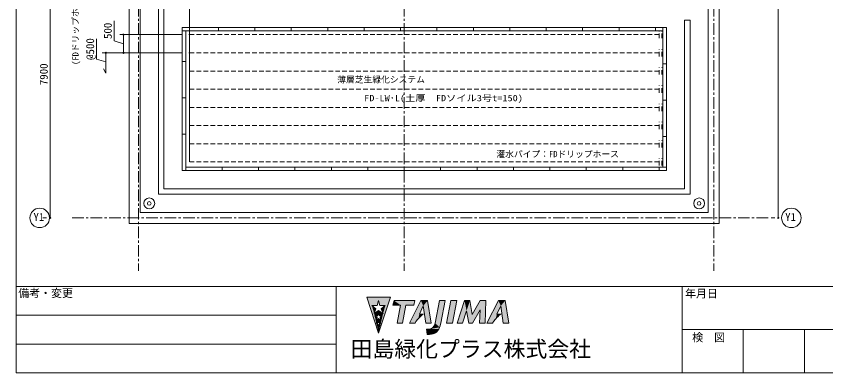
# Model space of a CAD drawing. Units: millimetres, scale not verified. Extents: x -19736 to 19736, y -13918 to 13918.
# Drawn here: x -19736 to 2497, y -13918 to -4111 of the extents above; entities that cross this region are included whole.
import ezdxf
from ezdxf.enums import TextEntityAlignment as Align

# ---------------------------------------------------------------- set-up
doc = ezdxf.new("R2010")
doc.units = ezdxf.units.MM
doc.header["$LTSCALE"] = 10
doc.header["$PDMODE"] = 32
doc.header["$PDSIZE"] = 2
doc.linetypes.add('USER1', pattern=[50.8, 31.75, -6.35, 6.35, -6.35])
doc.linetypes.add('USER2', pattern=[19.05, 12.7, -6.35])
for name, color, linetype, lineweight in [('0-0_0', 7, 'Continuous', 20), ('0-1_WAKU', 7, 'Continuous', 18), ('0-3_sunpo', 7, 'Continuous', 20), ('0-4_kutai', 3, 'Continuous', 18), ('0-5_sin', 1, 'USER1', 18), ('0-6_moji', 7, 'Continuous', 18), ('0-7_wall', 1, 'Continuous', 18), ('0-9_00kansui01', 4, 'USER2', 18), ('0-A_00kansui02', 6, 'Continuous', 18), ('F-0', 7, 'Continuous', 18)]:
    doc.layers.add(name, color=color, linetype=linetype, lineweight=lineweight)
doc.layers.add('0-2_DEFPOINTS', color=7, linetype='Continuous')
doc.styles.add('ＭＳ ゴシック', font='')
doc.styles.get('ＭＳ ゴシック').set_extended_font_data('MS Gothic')

# ---------------------------------------------------------------- blocks, each defined once
blk = doc.blocks.new('_Dot')
at = {"layer": '0-0_0'}
for p, q in [((-0.5, 0), (-1, 0)), ((0.25, 0), (-0.25, 0))]:
    blk.add_line(p, q, dxfattribs=at)
blk.add_circle((0, 0), 0.25, dxfattribs=at)
blk = doc.blocks.new('D1')
at = {"layer": '0-2_DEFPOINTS'}
for p in [(-6458.05, -11007.92), (-6458.05, -18907.92)]:
    blk.add_point(p, dxfattribs=at)
at = {"layer": '0-3_sunpo'}
for p, q in [((-6658.05, -11007.92), (-6558.05, -11007.92)), ((-6458.05, -18847.92), (-6458.05, -11067.92)), ((-6658.05, -18907.92), (-6558.05, -18907.92))]:
    blk.add_line(p, q, dxfattribs=at)
at = {"layer": '0-3_sunpo', "xscale": 60, "yscale": 60}
for p, rotation in [((-6458.05, -11007.92), 90), ((-6458.05, -18907.92), 270)]:
    blk.add_blockref('_Dot', p, dxfattribs=dict(at, rotation=rotation))
at = {"layer": '0-3_sunpo', "style": 'ＭＳ ゴシック'}
blk.add_text('7900', height=219.9, rotation=90, dxfattribs=at).set_placement((-6460.05, -15257.92), align=Align.BOTTOM_LEFT)
blk = doc.blocks.new('D6')
at = {"layer": '0-2_DEFPOINTS'}
for p in [(13536.59, 322.08), (13536.59, -18907.92)]:
    blk.add_point(p, dxfattribs=at)
at = {"layer": '0-3_sunpo'}
for p, q in [((13336.59, 322.08), (13436.59, 322.08)), ((13536.59, -18847.92), (13536.59, 262.08)), ((13336.59, -18907.92), (13436.59, -18907.92))]:
    blk.add_line(p, q, dxfattribs=at)
at = {"layer": '0-3_sunpo', "xscale": 60, "yscale": 60}
for p, rotation in [((13536.59, 322.08), 90), ((13536.59, -18907.92), 270)]:
    blk.add_blockref('_Dot', p, dxfattribs=dict(at, rotation=rotation))
at = {"layer": '0-3_sunpo', "style": 'ＭＳ ゴシック'}
blk.add_text('19230', height=219.9, rotation=90, dxfattribs=at).set_placement((13534.59, -9667.92), align=Align.BOTTOM_LEFT)
blk = doc.blocks.new('D8')
at = {"layer": '0-2_DEFPOINTS'}
for p in [(-2637.55, -13867.92), (-4446.92, -14367.92), (-2637.55, -14367.92)]:
    blk.add_point(p, dxfattribs=at)
at = {"layer": '0-3_sunpo'}
for p, q in [((-2837.55, -13867.92), (-4546.92, -13867.92)), ((-4446.92, -13927.92), (-4446.92, -14307.92)), ((-2837.55, -14367.92), (-4546.92, -14367.92))]:
    blk.add_line(p, q, dxfattribs=at)
blk.add_lwpolyline([(-4446.92, -14117.92), (-4699.92, -14042.02), (-4699.92, -13485.23)], dxfattribs=at)
at = {"layer": '0-3_sunpo', "xscale": 60, "yscale": 60}
for p, rotation in [((-4446.92, -13867.92), 90), ((-4446.92, -14367.92), 270)]:
    blk.add_blockref('_Dot', p, dxfattribs=dict(at, rotation=rotation))
at = {"layer": '0-3_sunpo', "style": 'ＭＳ ゴシック'}
blk.add_text('500', height=219.9, rotation=90, dxfattribs=at).set_placement((-4701.92, -13988.63), align=Align.BOTTOM_LEFT)

msp = doc.modelspace()

# ---------------------------------------------------------------- linework, layer by layer
at = {"layer": '0-1_WAKU'}
for p, q in [((-10948.75, -11542.5), (-10948.75, -13917.5)), ((-1448.75, -11542.5), (-1448.75, -13917.5)), ((-19736.25, -12334.17), (-10948.75, -12334.17)), ((-1448.75, -12730), (17361.25, -12730)), ((229.58, -12730), (229.58, -13917.5)), ((1907.92, -12730), (1907.92, -13917.5)), ((-19736.25, -13125.83), (-10948.75, -13125.83))]:
    msp.add_line(p, q, dxfattribs=at)
msp.add_lwpolyline([(-19736.25, -13917.5), (19736.25, -13917.5), (19736.25, -11542.5), (-19736.25, -11542.5)], close=True, dxfattribs=at)
at = {"layer": '0-3_sunpo', "lineweight": 18}
for p, q in [((-15181.34, -5118.47), (-17374.52, -5118.47)), ((-17274.52, -5679.82), (-17274.52, -5178.47)), ((-17274.52, -5679.82), (-17341.59, -5561.64))]:
    msp.add_line(p, q, dxfattribs=at)
msp.add_lwpolyline([(-17274.52, -5368.47), (-17527.52, -5292.57), (-17527.52, -4735.78)], dxfattribs=at)
at = {"layer": '0-4_kutai'}
for p, q in [((-15831.34, -2218.47), (-15831.34, -9008.47)), ((-1381.34, -4218.47), (-1231.34, -4218.47)), ((-1231.34, -9008.47), (-1231.34, -4218.47)), ((-15831.34, -9008.47), (-1231.34, -9008.47))]:
    msp.add_line(p, q, dxfattribs=at)
for points in [[(-431.34, -3918.47), (-431.34, -9808.47), (-16631.34, -9808.47), (-16631.34, 9621.53), (-431.34, 9621.53), (-431.34, -2268.47)], [(-731.34, -3918.47), (-731.34, -9508.47), (-16331.34, -9508.47), (-16331.34, -2218.47), (-16131.34, -2218.47), (-16131.34, -1618.47)], [(-15681.34, -2218.47), (-15681.34, -8858.47), (-1381.34, -8858.47), (-1381.34, -4218.47)]]:
    msp.add_lwpolyline(points, dxfattribs=at)
for centre, radius in [((-16081.34, -9258.47), 150), ((-981.34, -9258.47), 150), ((-16081.34, -9258.47), 50), ((-981.34, -9258.47), 50)]:
    msp.add_circle(centre, radius, dxfattribs=at)
at = {"layer": '0-5_sin'}
for p, q in [((-16381.34, 11441.25), (-16381.34, -11108.93)), ((-9081.34, 11441.25), (-9081.34, -11108.93)), ((-581.34, 11441.25), (-581.34, -11108.93)), ((-18199.77, -9658.47), (912.8, -9658.47))]:
    msp.add_line(p, q, dxfattribs=at)
at = {"layer": '0-6_moji'}
for centre in [(-19090.64, -9658.47), (1552.08, -9658.47)]:
    msp.add_circle(centre, 267.61, dxfattribs=at)
at = {"layer": '0-7_wall'}
for p, q in [((-14181.34, -4518.47), (-14181.34, -4418.47)), ((-13181.34, -4518.47), (-13181.34, -4418.47)), ((-12181.34, -4518.47), (-12181.34, -4418.47)), ((-11181.34, -4518.47), (-11181.34, -4418.47)), ((-10181.34, -4518.47), (-10181.34, -4418.47)), ((-9181.34, -4518.47), (-9181.34, -4418.47)), ((-8181.34, -4518.47), (-8181.34, -4418.47)), ((-7181.34, -4518.47), (-7181.34, -4418.47)), ((-6181.34, -4518.47), (-6181.34, -4418.47)), ((-5181.34, -4518.47), (-5181.34, -4418.47)), ((-4181.34, -4518.47), (-4181.34, -4418.47)), ((-3181.34, -4518.47), (-3181.34, -4418.47)), ((-2181.34, -4518.47), (-2181.34, -4418.47)), ((-1981.34, -4518.47), (-1981.34, -4418.47)), ((-15081.34, -4518.47), (-15181.34, -4518.47)), ((-15081.34, -5358.47), (-15181.34, -5358.47)), ((-1881.34, -5418.47), (-1981.34, -5418.47)), ((-15081.34, -6358.47), (-15181.34, -6358.47)), ((-1881.34, -6418.47), (-1981.34, -6418.47)), ((-15081.34, -7358.47), (-15181.34, -7358.47)), ((-1881.34, -7418.47), (-1981.34, -7418.47)), ((-15081.34, -8358.47), (-15081.34, -8258.47)), ((-14081.34, -8358.47), (-14081.34, -8258.47)), ((-13081.34, -8358.47), (-13081.34, -8258.47)), ((-12081.34, -8358.47), (-12081.34, -8258.47)), ((-11081.34, -8358.47), (-11081.34, -8258.47)), ((-10081.34, -8358.47), (-10081.34, -8258.47)), ((-9081.34, -8358.47), (-9081.34, -8258.47)), ((-8081.34, -8358.47), (-8081.34, -8258.47)), ((-7081.34, -8358.47), (-7081.34, -8258.47)), ((-6081.34, -8358.47), (-6081.34, -8258.47)), ((-5081.34, -8358.47), (-5081.34, -8258.47)), ((-4081.34, -8358.47), (-4081.34, -8258.47)), ((-3081.34, -8358.47), (-3081.34, -8258.47)), ((-2081.34, -8358.47), (-2081.34, -8258.47)), ((-1881.34, -8258.47), (-1981.34, -8258.47))]:
    msp.add_line(p, q, dxfattribs=at)
for points in [[(-1881.34, -4418.47), (-15181.34, -4418.47), (-15181.34, -8358.47), (-1881.34, -8358.47)], [(-1981.34, -4518.47), (-15081.34, -4518.47), (-15081.34, -8258.47), (-1981.34, -8258.47)]]:
    msp.add_lwpolyline(points, close=True, dxfattribs=at)
at = {"layer": '0-9_00kansui01'}
for p, q in [((-2081.34, -4618.47), (-14981.34, -4618.47)), ((-2081.34, -4718.47), (-2081.34, -4518.47)), ((-2006.34, -4718.47), (-2006.34, -4518.47)), ((-2081.34, -5218.47), (-2081.34, -5018.47)), ((-2006.34, -5218.47), (-2006.34, -5018.47)), ((-2081.34, -5118.47), (-14981.34, -5118.47)), ((-2081.34, -5718.47), (-2081.34, -5518.47)), ((-2006.34, -5718.47), (-2006.34, -5518.47)), ((-2081.34, -5618.47), (-14981.34, -5618.47)), ((-2081.34, -6118.47), (-14981.34, -6118.47)), ((-2081.34, -6218.47), (-2081.34, -6018.47)), ((-2006.34, -6218.47), (-2006.34, -6018.47)), ((-2081.34, -6618.47), (-14981.34, -6618.47)), ((-2081.34, -6718.47), (-2081.34, -6518.47)), ((-2006.34, -6718.47), (-2006.34, -6518.47)), ((-2081.34, -7218.47), (-2081.34, -7018.47)), ((-2006.34, -7218.47), (-2006.34, -7018.47)), ((-2081.34, -7118.47), (-14981.34, -7118.47)), ((-2081.34, -7718.47), (-2081.34, -7518.47)), ((-2006.34, -7718.47), (-2006.34, -7518.47)), ((-2081.34, -7618.47), (-14981.34, -7618.47)), ((-2081.34, -8118.47), (-14981.34, -8118.47)), ((-2081.34, -8218.47), (-2081.34, -8018.47)), ((-2006.34, -8218.47), (-2006.34, -8018.47))]:
    msp.add_line(p, q, dxfattribs=at)
at = {"layer": '0-A_00kansui02'}
msp.add_lwpolyline([(-14981.34, -8118.47), (-14981.34, -3756.47), (-7731.34, -3756.47)], dxfattribs=at)
at = {"layer": 'F-0'}
for p, q in [((-9786.08, -12826.26), (-10107.23, -11832.82)), ((-10107.23, -11832.82), (-9459.85, -11832.82)), ((-9459.85, -11832.82), (-9786.08, -12826.26)), ((-8621.99, -11931.6), (-8937.65, -12550.35)), ((-8621.99, -11931.6), (-8437.15, -11931.6)), ((-8437.15, -11931.6), (-8335.99, -12550.58)), ((-8113.97, -11931.6), (-8233.9, -12550.58)), ((-7799.23, -11931.6), (-7919.15, -12550.58)), ((-7799.23, -11931.6), (-7637.03, -11931.6)), ((-7637.03, -11931.6), (-7756.96, -12550.58)), ((-7623.35, -12550.58), (-7424.23, -11931.6)), ((-7424.23, -11931.6), (-7277.35, -11931.6)), ((-7277.35, -11931.6), (-7214.32, -12316.1)), ((-7214.32, -12316.1), (-6996.23, -11931.6)), ((-6996.23, -11931.6), (-6836.77, -11931.6)), ((-6836.77, -11931.6), (-6859.3, -12550.58)), ((-6492.43, -11931.6), (-6808.09, -12550.35)), ((-6492.43, -11931.6), (-6808.09, -12550.35)), ((-6492.43, -11931.6), (-6307.59, -11931.6)), ((-6307.59, -11931.6), (-6206.43, -12550.58)), ((-9823.86, -12065.83), (-9967.81, -12065.83)), ((-9857.92, -12155.45), (-9967.81, -12065.83)), ((-9033.16, -12055.91), (-9128.11, -12550.7)), ((-9033.16, -12055.91), (-8819.76, -12055.91)), ((-8490.68, -12550.58), (-8557.93, -12074.67)), ((-6361.12, -12550.58), (-6428.37, -12074.67)), ((-9806.34, -12350.58), (-9885.51, -12350.58)), ((-9825.07, -12399.87), (-9885.51, -12350.58)), ((-9798.55, -12543.08), (-9848.94, -12543.08)), ((-9810.47, -12574.44), (-9848.94, -12543.08)), ((-8782.68, -12550.58), (-8937.65, -12550.58)), ((-8783.02, -12552.47), (-8776.66, -12538.66)), ((-8782.68, -12550.58), (-8770.7, -12526.89)), ((-8335.99, -12550.58), (-8490.68, -12550.58)), ((-7756.96, -12550.58), (-7919.15, -12550.58)), ((-7475.83, -12550.58), (-7623.35, -12550.58)), ((-7202.56, -12550.58), (-7307.5, -12550.58)), ((-6859.3, -12550.58), (-7011.33, -12550.58)), ((-6653.13, -12550.58), (-6808.09, -12550.58)), ((-6653.13, -12550.58), (-6808.09, -12550.58)), ((-6653.13, -12550.58), (-6808.09, -12550.58)), ((-6653.46, -12552.47), (-6647.1, -12538.66)), ((-6653.13, -12550.58), (-6641.15, -12526.89)), ((-6653.13, -12550.58), (-6641.15, -12526.89)), ((-6206.43, -12550.58), (-6361.12, -12550.58))]:
    msp.add_line(p, q, dxfattribs=at)
for points in [[(19736.25, -11542.5), (19736.25, 13917.5), (-19736.25, 13917.5), (-19736.25, -11542.5)], [(-9823.86, -12065.83), (-9785.83, -11928.6), (-9746.15, -12065.5)], [(-9359.95, -11931.67), (-9388.71, -12055.91), (-9181.46, -12055.91), (-9276.4, -12550.7), (-9128.11, -12550.7)], [(-9359.95, -11931.67), (-8791.01, -11931.67), (-8819.76, -12055.91)], [(-8113.97, -11931.6), (-7955, -11931.6), (-8074.93, -12550.58)], [(-6492.43, -11931.6), (-6307.59, -11931.6), (-6206.43, -12550.58), (-6361.12, -12550.58)], [(-9712.42, -12154.13), (-9661.49, -12293.01), (-9786.49, -12199.76), (-9907.52, -12286.4), (-9857.92, -12155.45)], [(-9746.15, -12065.5), (-9599.8, -12065.5), (-9712.42, -12154.13)], [(-8557.93, -12074.67), (-8663.51, -12300.58), (-8547.59, -12300.58)], [(-7475.83, -12550.58), (-7366.86, -12209), (-7307.5, -12550.58)], [(-7202.56, -12550.58), (-6992.54, -12184.11), (-7011.33, -12550.58)], [(-6428.37, -12074.67), (-6533.95, -12300.58), (-6418.03, -12300.58)], [(-6361.12, -12550.58), (-6428.37, -12074.67), (-6533.95, -12300.58), (-6418.03, -12300.58)], [(-9745.05, -12399.14), (-9717.04, -12475.53), (-9785.79, -12424.24), (-9852.35, -12471.89), (-9825.07, -12399.87)], [(-9806.34, -12350.58), (-9785.42, -12275.1), (-9763.6, -12350.4)], [(-9763.6, -12350.4), (-9683.11, -12350.4), (-9745.05, -12399.14)], [(-8770.7, -12526.89), (-8758.66, -12509.02), (-8741.2, -12485.07), (-8722.95, -12461.42), (-8696.29, -12430.97), (-8663, -12395.88), (-8633.73, -12366.59), (-8608.96, -12342.64), (-8586.65, -12324.85), (-8567.77, -12312.06), (-8547.59, -12300.58)], [(-6641.15, -12526.89), (-6629.1, -12509.02), (-6611.64, -12485.07), (-6593.39, -12461.42), (-6566.73, -12430.97), (-6533.44, -12395.88), (-6504.17, -12366.59), (-6479.4, -12342.64), (-6457.09, -12324.85), (-6438.21, -12312.06), (-6418.03, -12300.58)], [(-6641.15, -12526.89), (-6629.1, -12509.02), (-6611.64, -12485.07), (-6593.39, -12461.42), (-6566.73, -12430.97), (-6533.44, -12395.88), (-6504.17, -12366.59), (-6479.4, -12342.64), (-6457.09, -12324.85), (-6438.21, -12312.06), (-6418.03, -12300.58)], [(-9759.55, -12573.98), (-9741.73, -12622.59), (-9785.47, -12589.95), (-9827.84, -12620.28), (-9810.47, -12574.44)], [(-9798.55, -12543.08), (-9785.24, -12495.05), (-9771.35, -12542.96)], [(-9771.35, -12542.96), (-9720.14, -12542.96), (-9759.55, -12573.98)], [(-8233.9, -12550.58), (-8242.99, -12576.78), (-8252.49, -12602.12), (-8266.43, -12631.9), (-8286.71, -12661.68), (-8306.98, -12679.42), (-8327.89, -12694.63), (-8361.48, -12708.57), (-8396.96, -12716.81)], [(-8388.91, -12866.11), (-8331.88, -12858.93), (-8286.68, -12846.26), (-8256.27, -12834.43), (-8225.01, -12815.42), (-8189.11, -12788.38), (-8157.74, -12754.27), (-8132.82, -12716.68), (-8109.59, -12667.68), (-8095.22, -12624.17), (-8081.28, -12576.86), (-8074.93, -12550.58)], [(-8396.96, -12716.81), (-8470.27, -12717.35), (-8449.89, -12866.11), (-8388.91, -12866.11)]]:
    msp.add_lwpolyline(points, dxfattribs=at)
for points in [[(-10107.23, -11832.82), (-9967.81, -12065.83), (-9823.86, -12065.83)], [(-10107.23, -11832.82), (-9823.86, -12065.83), (-9785.83, -11928.6)], [(-9459.85, -11832.82), (-10107.23, -11832.82), (-9785.83, -11928.6)], [(-9967.81, -12065.83), (-10107.23, -11832.82), (-9786.08, -12826.26)], [(-9786.08, -12826.26), (-9459.85, -11832.82), (-9599.8, -12065.5)], [(-9459.85, -11832.82), (-9785.83, -11928.6), (-9746.15, -12065.5)], [(-9746.15, -12065.5), (-9599.8, -12065.5), (-9459.85, -11832.82)], [(-9359.95, -11931.67), (-9388.71, -12055.91), (-9181.46, -12055.91)], [(-8819.76, -12055.91), (-8791.01, -11931.67), (-9359.95, -11931.67)], [(-8819.76, -12055.91), (-9359.95, -11931.67), (-9181.46, -12055.91)], [(-8621.99, -11931.6), (-8937.65, -12550.35), (-8782.68, -12550.58)], [(-8621.99, -11931.6), (-8782.68, -12550.58), (-8776.66, -12538.66)], [(-8621.99, -11931.6), (-8776.66, -12538.66), (-8770.7, -12526.89)], [(-8621.99, -11931.6), (-8770.7, -12526.89), (-8758.66, -12509.02)], [(-8621.99, -11931.6), (-8758.66, -12509.02), (-8741.2, -12485.07)], [(-8621.99, -11931.6), (-8741.2, -12485.07), (-8722.95, -12461.42)], [(-8621.99, -11931.6), (-8722.95, -12461.42), (-8696.29, -12430.97)], [(-8663.51, -12300.58), (-8621.99, -11931.6), (-8696.29, -12430.97)], [(-8621.99, -11931.6), (-8663.51, -12300.58), (-8557.93, -12074.67)], [(-8557.93, -12074.67), (-8437.15, -11931.6), (-8621.99, -11931.6)], [(-8557.93, -12074.67), (-8490.68, -12550.58), (-8437.15, -11931.6)], [(-8490.68, -12550.58), (-8335.99, -12550.58), (-8437.15, -11931.6)], [(-8109.59, -12667.68), (-8113.97, -11931.6), (-8233.9, -12550.58)], [(-8109.59, -12667.68), (-7955, -11931.6), (-8113.97, -11931.6)], [(-8109.59, -12667.68), (-8081.28, -12576.86), (-7955, -11931.6)], [(-7799.23, -11931.6), (-7919.15, -12550.58), (-7637.03, -11931.6), (-7756.96, -12550.58)], [(-7424.23, -11931.6), (-7623.35, -12550.58), (-7475.83, -12550.58)], [(-7424.23, -11931.6), (-7475.83, -12550.58), (-7366.86, -12209)], [(-7277.35, -11931.6), (-7424.23, -11931.6), (-7366.86, -12209)], [(-7277.35, -11931.6), (-7366.86, -12209), (-7202.56, -12550.58)], [(-7214.32, -12316.1), (-7277.35, -11931.6), (-7202.56, -12550.58)], [(-6836.77, -11931.6), (-6996.23, -11931.6), (-7214.32, -12316.1)], [(-6992.54, -12184.11), (-6836.77, -11931.6), (-7214.32, -12316.1)], [(-7011.33, -12550.58), (-6859.3, -12550.58), (-6836.77, -11931.6)], [(-6992.54, -12184.11), (-7011.33, -12550.58), (-6836.77, -11931.6)], [(-6492.43, -11931.6), (-6808.09, -12550.35), (-6653.13, -12550.58)], [(-6492.43, -11931.6), (-6653.13, -12550.58), (-6647.1, -12538.66)], [(-6492.43, -11931.6), (-6647.1, -12538.66), (-6641.15, -12526.89)], [(-6492.43, -11931.6), (-6641.15, -12526.89), (-6629.1, -12509.02)], [(-6492.43, -11931.6), (-6629.1, -12509.02), (-6611.64, -12485.07)], [(-6492.43, -11931.6), (-6611.64, -12485.07), (-6593.39, -12461.42)], [(-6492.43, -11931.6), (-6593.39, -12461.42), (-6566.73, -12430.97)], [(-6533.95, -12300.58), (-6492.43, -11931.6), (-6566.73, -12430.97)], [(-6492.43, -11931.6), (-6533.95, -12300.58), (-6428.37, -12074.67)], [(-6428.37, -12074.67), (-6307.59, -11931.6), (-6492.43, -11931.6)], [(-6428.37, -12074.67), (-6361.12, -12550.58), (-6307.59, -11931.6)], [(-6361.12, -12550.58), (-6206.43, -12550.58), (-6307.59, -11931.6)], [(-9967.81, -12065.83), (-9786.08, -12826.26), (-9848.94, -12543.08)], [(-9907.52, -12286.4), (-9857.92, -12155.45), (-9967.81, -12065.83)], [(-9907.52, -12286.4), (-9967.81, -12065.83), (-9848.94, -12543.08)], [(-9806.34, -12350.58), (-9786.49, -12199.76), (-9907.52, -12286.4)], [(-9806.34, -12350.58), (-9785.42, -12275.1), (-9786.49, -12199.76)], [(-9786.49, -12199.76), (-9785.42, -12275.1), (-9763.6, -12350.4)], [(-9786.49, -12199.76), (-9763.6, -12350.4), (-9683.11, -12350.4)], [(-9661.49, -12293.01), (-9786.49, -12199.76), (-9683.11, -12350.4)], [(-9786.08, -12826.26), (-9599.8, -12065.5), (-9661.49, -12293.01)], [(-9599.8, -12065.5), (-9712.42, -12154.13), (-9661.49, -12293.01)], [(-9276.4, -12550.7), (-9128.11, -12550.7), (-9033.16, -12055.91)], [(-9181.46, -12055.91), (-9276.4, -12550.7), (-9033.16, -12055.91)], [(-7366.86, -12209), (-7307.5, -12550.58), (-7202.56, -12550.58)], [(-7214.32, -12316.1), (-7202.56, -12550.58), (-6992.54, -12184.11)], [(-9885.51, -12350.58), (-9806.34, -12350.58), (-9907.52, -12286.4)], [(-9848.94, -12543.08), (-9885.51, -12350.58), (-9907.52, -12286.4)], [(-9852.35, -12471.89), (-9825.07, -12399.87), (-9885.51, -12350.58)], [(-9848.94, -12543.08), (-9852.35, -12471.89), (-9885.51, -12350.58)], [(-9798.55, -12543.08), (-9785.79, -12424.24), (-9852.35, -12471.89)], [(-9798.55, -12543.08), (-9785.24, -12495.05), (-9785.79, -12424.24)], [(-9786.08, -12826.26), (-9661.49, -12293.01), (-9720.14, -12542.96)], [(-9785.79, -12424.24), (-9785.24, -12495.05), (-9771.35, -12542.96)], [(-9785.79, -12424.24), (-9771.35, -12542.96), (-9720.14, -12542.96)], [(-9717.04, -12475.53), (-9785.79, -12424.24), (-9720.14, -12542.96)], [(-9683.11, -12350.4), (-9745.05, -12399.14), (-9717.04, -12475.53)], [(-9661.49, -12293.01), (-9717.04, -12475.53), (-9720.14, -12542.96)], [(-9661.49, -12293.01), (-9683.11, -12350.4), (-9717.04, -12475.53)], [(-8663.51, -12300.58), (-8696.29, -12430.97), (-8663, -12395.88)], [(-8567.77, -12312.06), (-8547.59, -12300.58), (-8663.51, -12300.58)], [(-8663.51, -12300.58), (-8663, -12395.88), (-8633.73, -12366.59)], [(-8663.51, -12300.58), (-8633.73, -12366.59), (-8608.96, -12342.64)], [(-8663.51, -12300.58), (-8608.96, -12342.64), (-8586.65, -12324.85)], [(-8663.51, -12300.58), (-8586.65, -12324.85), (-8567.77, -12312.06)], [(-6533.95, -12300.58), (-6566.73, -12430.97), (-6533.44, -12395.88)], [(-6438.21, -12312.06), (-6418.03, -12300.58), (-6533.95, -12300.58)], [(-6533.95, -12300.58), (-6533.44, -12395.88), (-6504.17, -12366.59)], [(-6533.95, -12300.58), (-6504.17, -12366.59), (-6479.4, -12342.64)], [(-6533.95, -12300.58), (-6479.4, -12342.64), (-6457.09, -12324.85)], [(-6533.95, -12300.58), (-6457.09, -12324.85), (-6438.21, -12312.06)], [(-9848.94, -12543.08), (-9798.55, -12543.08), (-9852.35, -12471.89)], [(-9827.84, -12620.28), (-9810.47, -12574.44), (-9848.94, -12543.08)], [(-9786.08, -12826.26), (-9827.84, -12620.28), (-9848.94, -12543.08)], [(-9786.08, -12826.26), (-9785.47, -12589.95), (-9827.84, -12620.28)], [(-9741.73, -12622.59), (-9786.08, -12826.26), (-9720.14, -12542.96)], [(-9741.73, -12622.59), (-9785.47, -12589.95), (-9786.08, -12826.26)], [(-9720.14, -12542.96), (-9759.55, -12573.98), (-9741.73, -12622.59)], [(-8396.96, -12716.81), (-8132.82, -12716.68), (-8109.59, -12667.68)], [(-8109.59, -12667.68), (-8361.48, -12708.57), (-8396.96, -12716.81)], [(-8109.59, -12667.68), (-8327.89, -12694.63), (-8361.48, -12708.57)], [(-8109.59, -12667.68), (-8306.98, -12679.42), (-8327.89, -12694.63)], [(-8109.59, -12667.68), (-8286.71, -12661.68), (-8306.98, -12679.42)], [(-8109.59, -12667.68), (-8266.43, -12631.9), (-8286.71, -12661.68)], [(-8109.59, -12667.68), (-8252.49, -12602.12), (-8266.43, -12631.9)], [(-8109.59, -12667.68), (-8233.9, -12550.58), (-8252.49, -12602.12)], [(-8396.96, -12716.81), (-8470.27, -12717.35), (-8449.89, -12866.11)], [(-8396.96, -12716.81), (-8449.89, -12866.11), (-8388.91, -12866.11)], [(-8396.96, -12716.81), (-8157.74, -12754.27), (-8132.82, -12716.68)], [(-8396.96, -12716.81), (-8388.91, -12866.11), (-8331.88, -12858.93)], [(-8396.96, -12716.81), (-8331.88, -12858.93), (-8286.68, -12846.26)], [(-8396.96, -12716.81), (-8286.68, -12846.26), (-8256.27, -12834.43)], [(-8396.96, -12716.81), (-8256.27, -12834.43), (-8225.01, -12815.42)], [(-8396.96, -12716.81), (-8225.01, -12815.42), (-8189.11, -12788.38)], [(-8396.96, -12716.81), (-8189.11, -12788.38), (-8157.74, -12754.27)]]:
    msp.add_solid(points, dxfattribs=at)

# ---------------------------------------------------------------- block references
at = {"layer": '0-3_sunpo'}
for name in ['D6', 'D1', 'D8']:
    msp.add_blockref(name, (-12343.79, 9249.45), dxfattribs=at)
at = {"layer": '0-3_sunpo', "xscale": 60, "yscale": 60, "rotation": 90}
msp.add_blockref('_Dot', (-17274.52, -5118.47), dxfattribs=at)

# ---------------------------------------------------------------- texts
at = {"layer": '0-1_WAKU', "style": 'ＭＳ ゴシック'}
msp.add_text('(FDドリップホース敷設ピッチ)', height=172, rotation=90, dxfattribs=at).set_placement((-17971.45, -5450.16), align=Align.BOTTOM_LEFT)
for s, height, p in [('薄層芝生緑化システム', 172, (-10919.35, -5991.2)), ('灌水パイプ：FDドリップホース', 172, (-6549.98, -8041.2)), ('Y1', 215.1, (-19260.65, -9804.17)), ('Y1', 215.1, (1382.07, -9804.17))]:
    msp.add_text(s, height=height, dxfattribs=at).set_placement(p, align=Align.BOTTOM_LEFT)
at = {"layer": '0-1_WAKU', "style": 'ＭＳ ゴシック', "width": 1.2}
msp.add_text('FD-LW･L(土厚\u3000FDソイル3号t=150)', height=172, dxfattribs=at).set_placement((-10179.98, -6501.2), align=Align.BOTTOM_LEFT)
at = {"layer": '0-3_sunpo', "style": 'ＭＳ ゴシック'}
msp.add_text('@500', height=219.9, rotation=90, dxfattribs=at).set_placement((-17529.52, -5314.17), align=Align.BOTTOM_LEFT)
at = {"layer": 'F-0', "style": 'ＭＳ ゴシック'}
for s, height, p in [('備考・変更', 219.9, (-19678.43, -11903.63)), ('年月日', 219.9, (-1367.05, -11914.29)), ('検\u3000図', 219.9, (-1170.6, -13120.69)), ('田島緑化プラス株式会社', 439.9, (-10552.11, -13613.7))]:
    msp.add_text(s, height=height, dxfattribs=at).set_placement(p, align=Align.BOTTOM_LEFT)

doc.saveas('drawing.dxf')
